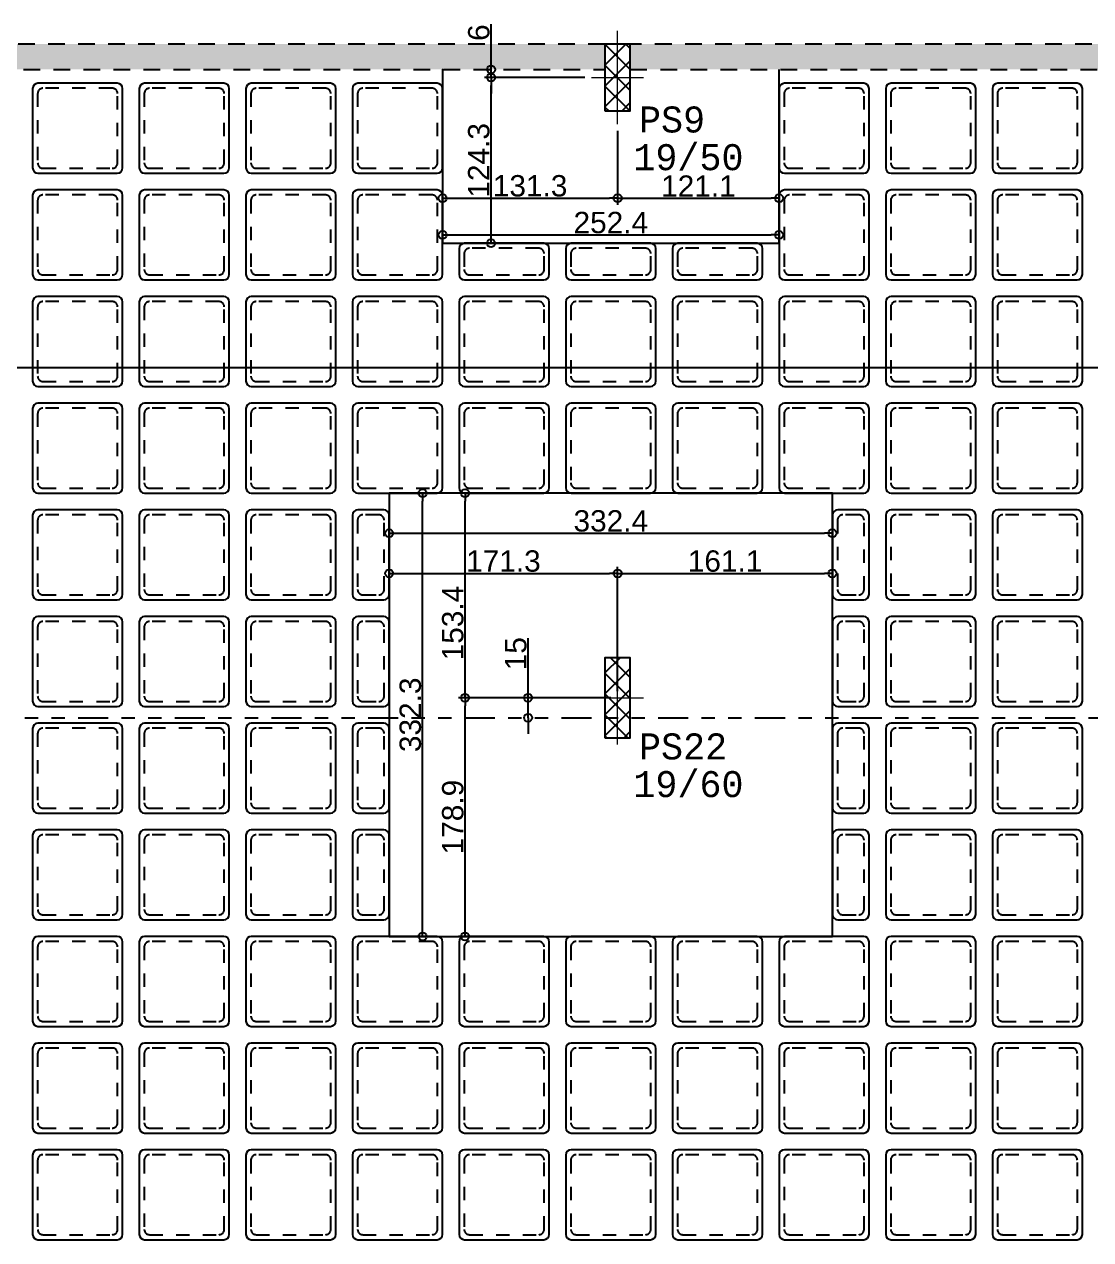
# Model space of a CAD drawing. Header units: millimetres. Extents: x -967 to 563, y -1588 to 506.
# Drawn here: x 80.47 to 88.46, y -235.9 to -226.78 of the extents above; entities that cross this region are included whole.
import ezdxf

# ---------------------------------------------------------------- set-up
doc = ezdxf.new("R2010")
doc.units = ezdxf.units.MM
for name, pattern in [('CYPE_RAYAPUNTOPUNTO', [0.45, 0.225, -0.075, 0, -0.075, 0, -0.075]), ('DASHDOT', [1, 0.5, -0.25, 0, -0.25]), ('ESTILO_TQS_0001', [1, 0.7, -0.3]), ('HIDDEN2', [0.1875, 0.125, -0.0625])]:
    doc.linetypes.add(name, pattern=pattern)
for name, color, linetype in [('1', 5, 'Continuous'), ('12', 4, 'Continuous'), ('208', 13, 'Continuous'), ('251', 5, 'Continuous'), ('252', 153, 'ESTILO_TQS_0001'), ('4', 2, 'Continuous'), ('9', 7, 'Continuous'), ('A_htc_alv', 7, 'Continuous'), ('COTAS', 1, 'Continuous'), ('EIXOS', 8, 'DASHDOT')]:
    doc.layers.add(name, color=color, linetype=linetype)
doc.layers.add('PILAR_EIXOS', color=1, linetype='Continuous', lineweight=0)
doc.styles.add('ARIAL', font='arial.ttf')
doc.styles.add('TQS_LUCIDA_CONSOLE', font='lucon.TTF')
doc.dimstyles.new('AVILLA 100 2', dxfattribs={"dimtxt": 0.16, "dimasz": 0.06, "dimexe": 0.05, "dimexo": 0.05, "dimgap": 0.01, "dimtad": 3, "dimdec": 1, "dimlfac": 100, "dimzin": 9, "dimdsep": 46, "dimtxsty": 'ARIAL', "dimblk": 'ORIGIN', "dimcen": 1.5, "dimclrd": 10, "dimclre": 10, "dimclrt": 7, "dimadec": 0, "dimazin": 0, "dimtfac": 1, "dimtdec": 1, "dimtmove": 0, "dimatfit": 1, "dimfxl": 1, "dimarcsym": 0})
pattern_1 = [(45, (685.15059, -106.08026), (-0.078577241, 0.078577241), []), (135, (685.15059, -106.08026), (-0.078577241, -0.078577241), [])]

# ---------------------------------------------------------------- blocks, each defined once
blk = doc.blocks.new('_VAONER063700637000750007500')
at = {"layer": '251', "color": 8}
for p, q in [((-33.725, 29.725), (-33.725, -29.725)), ((29.725, 33.725), (-29.725, 33.725)), ((33.725, -29.725), (33.725, 29.725)), ((-29.725, -33.725), (29.725, -33.725))]:
    blk.add_line(p, q, dxfattribs=at)
for centre, start, end in [((-29.725, 29.725), 90, 180), ((29.725, 29.725), 0, 90), ((-29.725, -29.725), 180, 270), ((29.725, -29.725), 270, 0)]:
    blk.add_arc(centre, 4, start, end, dxfattribs=at)
at = {"layer": '252', "color": 8}
for p, q in [((25.975, 29.975), (-25.975, 29.975)), ((-29.975, 25.975), (-29.975, -25.975)), ((29.975, -25.975), (29.975, 25.975)), ((-25.975, -29.975), (25.975, -29.975))]:
    blk.add_line(p, q, dxfattribs=at)
for centre, start, end in [((-25.975, 25.975), 90, 180), ((25.975, 25.975), 0, 90), ((-25.975, -25.975), 180, 270), ((25.975, -25.975), 270, 0)]:
    blk.add_arc(centre, 4, start, end, dxfattribs=at)
blk = doc.blocks.new('_VAONER023700637000750007500')
at = {"layer": '251', "color": 8}
for p, q in [((-13.725, 29.725), (-13.725, -29.725)), ((9.725, 33.725), (-9.725, 33.725)), ((13.725, -29.725), (13.725, 29.725)), ((-9.725, -33.725), (9.725, -33.725))]:
    blk.add_line(p, q, dxfattribs=at)
for centre, start, end in [((-9.725, 29.725), 90, 180), ((9.725, 29.725), 0, 90), ((-9.725, -29.725), 180, 270), ((9.725, -29.725), 270, 0)]:
    blk.add_arc(centre, 4, start, end, dxfattribs=at)
at = {"layer": '252', "color": 8}
for p, q in [((5.975, 29.975), (-5.975, 29.975)), ((-9.975, 25.975), (-9.975, -25.975)), ((9.975, -25.975), (9.975, 25.975)), ((-5.975, -29.975), (5.975, -29.975))]:
    blk.add_line(p, q, dxfattribs=at)
for centre, start, end in [((-5.975, 25.975), 90, 180), ((5.975, 25.975), 0, 90), ((-5.975, -25.975), 180, 270), ((5.975, -25.975), 270, 0)]:
    blk.add_arc(centre, 4, start, end, dxfattribs=at)
blk = doc.blocks.new('_VAONER063700237000750007500')
at = {"layer": '251', "color": 8}
for p, q in [((-33.725, 9.725), (-33.725, -9.725)), ((29.725, 13.725), (-29.725, 13.725)), ((33.725, -9.725), (33.725, 9.725)), ((-29.725, -13.725), (29.725, -13.725))]:
    blk.add_line(p, q, dxfattribs=at)
for centre, start, end in [((-29.725, 9.725), 90, 180), ((29.725, 9.725), 0, 90), ((-29.725, -9.725), 180, 270), ((29.725, -9.725), 270, 0)]:
    blk.add_arc(centre, 4, start, end, dxfattribs=at)
at = {"layer": '252', "color": 8}
for p, q in [((25.975, 9.975), (-25.975, 9.975)), ((-29.975, 5.975), (-29.975, -5.975)), ((29.975, -5.975), (29.975, 5.975)), ((-25.975, -9.975), (25.975, -9.975))]:
    blk.add_line(p, q, dxfattribs=at)
for centre, start, end in [((-25.975, 5.975), 90, 180), ((25.975, 5.975), 0, 90), ((-25.975, -5.975), 180, 270), ((25.975, -5.975), 270, 0)]:
    blk.add_arc(centre, 4, start, end, dxfattribs=at)
blk = doc.blocks.new('NERVURADA TÉRREO 1 MODELO 2 (LO) R0')
at = {"layer": '208', "xscale": 0.01, "yscale": 0.01, "zscale": 0.01}
for name, p in [('_VAONER063700637000750007500', (753.0405, -740.7305)), ('_VAONER063700637000750007500', (753.84, -740.7305)), ('_VAONER063700637000750007500', (754.6395, -740.7305)), ('_VAONER063700637000750007500', (755.439, -740.7305)), ('_VAONER063700637000750007500', (758.637, -740.7305)), ('_VAONER063700637000750007500', (759.4365, -740.7305)), ('_VAONER063700637000750007500', (760.236, -740.7305)), ('_VAONER063700637000750007500', (753.0405, -741.53)), ('_VAONER063700637000750007500', (753.84, -741.53)), ('_VAONER063700637000750007500', (754.6395, -741.53)), ('_VAONER063700637000750007500', (755.439, -741.53)), ('_VAONER063700637000750007500', (758.637, -741.53)), ('_VAONER063700637000750007500', (759.4365, -741.53)), ('_VAONER063700637000750007500', (760.236, -741.53)), ('_VAONER063700237000750007500', (756.2385, -741.73)), ('_VAONER063700237000750007500', (757.038, -741.73)), ('_VAONER063700237000750007500', (757.8375, -741.73)), ('_VAONER063700637000750007500', (753.0405, -742.3295)), ('_VAONER063700637000750007500', (753.84, -742.3295)), ('_VAONER063700637000750007500', (754.6395, -742.3295)), ('_VAONER063700637000750007500', (755.439, -742.3295)), ('_VAONER063700637000750007500', (756.2385, -742.3295)), ('_VAONER063700637000750007500', (757.038, -742.3295)), ('_VAONER063700637000750007500', (757.8375, -742.3295)), ('_VAONER063700637000750007500', (758.637, -742.3295)), ('_VAONER063700637000750007500', (759.4365, -742.3295)), ('_VAONER063700637000750007500', (760.236, -742.3295)), ('_VAONER063700637000750007500', (753.0405, -743.129)), ('_VAONER063700637000750007500', (753.84, -743.129)), ('_VAONER063700637000750007500', (754.6395, -743.129)), ('_VAONER063700637000750007500', (755.439, -743.129)), ('_VAONER063700637000750007500', (756.2385, -743.129)), ('_VAONER063700637000750007500', (757.038, -743.129)), ('_VAONER063700637000750007500', (757.8375, -743.129)), ('_VAONER063700637000750007500', (758.637, -743.129)), ('_VAONER063700637000750007500', (759.4365, -743.129)), ('_VAONER063700637000750007500', (760.236, -743.129)), ('_VAONER063700637000750007500', (753.0405, -743.9285)), ('_VAONER063700637000750007500', (753.84, -743.9285)), ('_VAONER063700637000750007500', (754.6395, -743.9285)), ('_VAONER023700637000750007500', (755.239, -743.9285)), ('_VAONER023700637000750007500', (758.837, -743.9285)), ('_VAONER063700637000750007500', (759.4365, -743.9285)), ('_VAONER063700637000750007500', (760.236, -743.9285)), ('_VAONER063700637000750007500', (753.0405, -744.728)), ('_VAONER063700637000750007500', (753.84, -744.728)), ('_VAONER063700637000750007500', (754.6395, -744.728)), ('_VAONER023700637000750007500', (755.239, -744.728)), ('_VAONER023700637000750007500', (758.837, -744.728)), ('_VAONER063700637000750007500', (759.4365, -744.728)), ('_VAONER063700637000750007500', (760.236, -744.728)), ('_VAONER063700637000750007500', (753.0405, -745.5275)), ('_VAONER063700637000750007500', (753.84, -745.5275)), ('_VAONER063700637000750007500', (754.6395, -745.5275)), ('_VAONER023700637000750007500', (755.239, -745.5275)), ('_VAONER023700637000750007500', (758.837, -745.5275)), ('_VAONER063700637000750007500', (759.4365, -745.5275)), ('_VAONER063700637000750007500', (760.236, -745.5275)), ('_VAONER063700637000750007500', (753.0405, -746.327)), ('_VAONER063700637000750007500', (753.84, -746.327)), ('_VAONER063700637000750007500', (754.6395, -746.327)), ('_VAONER023700637000750007500', (755.239, -746.327)), ('_VAONER023700637000750007500', (758.837, -746.327)), ('_VAONER063700637000750007500', (759.4365, -746.327)), ('_VAONER063700637000750007500', (760.236, -746.327)), ('_VAONER063700637000750007500', (753.0405, -747.1265)), ('_VAONER063700637000750007500', (753.84, -747.1265)), ('_VAONER063700637000750007500', (754.6395, -747.1265)), ('_VAONER063700637000750007500', (755.439, -747.1265)), ('_VAONER063700637000750007500', (756.2385, -747.1265)), ('_VAONER063700637000750007500', (757.038, -747.1265)), ('_VAONER063700637000750007500', (757.8375, -747.1265)), ('_VAONER063700637000750007500', (758.637, -747.1265)), ('_VAONER063700637000750007500', (759.4365, -747.1265)), ('_VAONER063700637000750007500', (760.236, -747.1265)), ('_VAONER063700637000750007500', (753.0405, -747.926)), ('_VAONER063700637000750007500', (753.84, -747.926)), ('_VAONER063700637000750007500', (754.6395, -747.926)), ('_VAONER063700637000750007500', (755.439, -747.926)), ('_VAONER063700637000750007500', (756.2385, -747.926)), ('_VAONER063700637000750007500', (757.038, -747.926)), ('_VAONER063700637000750007500', (757.8375, -747.926)), ('_VAONER063700637000750007500', (758.637, -747.926)), ('_VAONER063700637000750007500', (759.4365, -747.926)), ('_VAONER063700637000750007500', (760.236, -747.926)), ('_VAONER063700637000750007500', (753.0405, -748.7255)), ('_VAONER063700637000750007500', (753.84, -748.7255)), ('_VAONER063700637000750007500', (754.6395, -748.7255)), ('_VAONER063700637000750007500', (755.439, -748.7255)), ('_VAONER063700637000750007500', (756.2385, -748.7255)), ('_VAONER063700637000750007500', (757.038, -748.7255)), ('_VAONER063700637000750007500', (757.8375, -748.7255)), ('_VAONER063700637000750007500', (758.637, -748.7255)), ('_VAONER063700637000750007500', (759.4365, -748.7255)), ('_VAONER063700637000750007500', (760.236, -748.7255))]:
    blk.add_blockref(name, p, dxfattribs=at)
blk = doc.blocks.new('Eixos do pilar')
at = {"layer": 'PILAR_EIXOS'}
for p, q in [((0, -0.5), (0, 0.5)), ((-0.5, 0), (0.5, 0))]:
    blk.add_line(p, q, dxfattribs=at)
blk = doc.blocks.new('EIXOS DE OBRA TERREO1')
at = {"layer": 'EIXOS', "linetype": 'CYPE_RAYAPUNTOPUNTO'}
blk.add_line((699.3939, -145.1497), (774.5346, -145.1497), dxfattribs=at)
blk = doc.blocks.new('_Origin')
at = {"color": 0, "linetype": 'ByBlock', "lineweight": -2}
blk.add_line((0, 0), (-1, 0), dxfattribs=at)
blk.add_circle((0, 0), 0.5, dxfattribs=at)
blk = doc.blocks.new('*D686')
at = {"layer": 'COTAS', "color": 10, "linetype": 'ByBlock', "lineweight": -2, "transparency": 16777216}
for p, q in [((866.2642, -572.7704), (866.2642, -573.3253)), ((864.9512, -573.2409), (864.9512, -573.2253)), ((865.0112, -573.2753), (866.2042, -573.2753))]:
    blk.add_line(p, q, dxfattribs=at)
at = {"layer": 'Defpoints', "color": 0, "linetype": 'ByBlock', "transparency": 16777216}
for p in [(866.2642, -572.7204), (864.9512, -573.2909), (866.2642, -573.2753)]:
    blk.add_point(p, dxfattribs=at)
at = {"layer": 'COTAS', "color": 10, "linetype": 'ByBlock', "lineweight": -2, "transparency": 16777216, "xscale": 0.06, "yscale": 0.06, "zscale": 0.06, "rotation": 180}
blk.add_blockref('_Origin', (864.9512, -573.2753), dxfattribs=at)
at = {"layer": 'COTAS', "color": 10, "linetype": 'ByBlock', "lineweight": -2, "transparency": 16777216, "xscale": 0.06, "yscale": 0.06, "zscale": 0.06}
blk.add_blockref('_Origin', (866.2642, -573.2753), dxfattribs=at)
at = {"layer": 'COTAS', "color": 7, "linetype": 'ByBlock', "transparency": 16777216, "insert": (865.6077, -573.1835), "char_height": 0.16, "attachment_point": 5, "style": 'ARIAL'}
blk.add_mtext('131.3', dxfattribs=at)
blk = doc.blocks.new('*D687')
at = {"layer": 'COTAS', "color": 10, "linetype": 'ByBlock', "lineweight": -2, "transparency": 16777216}
for p, q in [((866.2642, -572.7704), (866.2642, -573.3253)), ((866.3242, -573.2753), (867.4147, -573.2753))]:
    blk.add_line(p, q, dxfattribs=at)
at = {"layer": 'Defpoints', "color": 0, "linetype": 'ByBlock', "transparency": 16777216}
for p in [(866.2642, -572.7204), (867.4747, -573.2753), (867.4747, -573.2753)]:
    blk.add_point(p, dxfattribs=at)
at = {"layer": 'COTAS', "color": 10, "linetype": 'ByBlock', "lineweight": -2, "transparency": 16777216, "xscale": 0.06, "yscale": 0.06, "zscale": 0.06, "rotation": 180}
blk.add_blockref('_Origin', (866.2642, -573.2753), dxfattribs=at)
at = {"layer": 'COTAS', "color": 10, "linetype": 'ByBlock', "lineweight": -2, "transparency": 16777216, "xscale": 0.06, "yscale": 0.06, "zscale": 0.06}
blk.add_blockref('_Origin', (867.4747, -573.2753), dxfattribs=at)
at = {"layer": 'COTAS', "color": 7, "linetype": 'ByBlock', "transparency": 16777216, "insert": (866.8695, -573.1849), "char_height": 0.16, "attachment_point": 5, "style": 'ARIAL'}
blk.add_mtext('121.1', dxfattribs=at)
blk = doc.blocks.new('*D688')
at = {"layer": 'COTAS', "color": 10, "linetype": 'ByBlock', "lineweight": -2, "transparency": 16777216}
blk.add_line((865.0112, -573.5506), (867.4147, -573.5506), dxfattribs=at)
at = {"layer": 'Defpoints', "color": 0, "linetype": 'ByBlock', "transparency": 16777216}
for p in [(864.9512, -573.5506), (867.4747, -573.5506), (867.4747, -573.5506)]:
    blk.add_point(p, dxfattribs=at)
at = {"layer": 'COTAS', "color": 10, "linetype": 'ByBlock', "lineweight": -2, "transparency": 16777216, "xscale": 0.06, "yscale": 0.06, "zscale": 0.06, "rotation": 180}
blk.add_blockref('_Origin', (864.9512, -573.5506), dxfattribs=at)
at = {"layer": 'COTAS', "color": 10, "linetype": 'ByBlock', "lineweight": -2, "transparency": 16777216, "xscale": 0.06, "yscale": 0.06, "zscale": 0.06}
blk.add_blockref('_Origin', (867.4747, -573.5506), dxfattribs=at)
at = {"layer": 'COTAS', "color": 7, "linetype": 'ByBlock', "transparency": 16777216, "insert": (866.213, -573.4589), "char_height": 0.16, "attachment_point": 5, "style": 'ARIAL'}
blk.add_mtext('252.4', dxfattribs=at)
blk = doc.blocks.new('*D689')
at = {"layer": 'COTAS', "color": 10, "linetype": 'ByBlock', "lineweight": -2, "transparency": 16777216}
for p, q in [((866.0192, -572.3704), (865.2653, -572.3704)), ((865.3153, -573.5534), (865.3153, -572.4304)), ((865.1143, -573.6134), (865.3653, -573.6134))]:
    blk.add_line(p, q, dxfattribs=at)
at = {"layer": 'Defpoints', "color": 0, "linetype": 'ByBlock', "transparency": 16777216}
for p in [(865.3153, -572.3704), (866.0692, -572.3704), (865.0643, -573.6134)]:
    blk.add_point(p, dxfattribs=at)
at = {"layer": 'COTAS', "color": 10, "linetype": 'ByBlock', "lineweight": -2, "transparency": 16777216, "xscale": 0.06, "yscale": 0.06, "zscale": 0.06}
for p, rotation in [((865.3153, -572.3704), 90), ((865.3153, -573.6134), 270)]:
    blk.add_blockref('_Origin', p, dxfattribs=dict(at, rotation=rotation))
at = {"layer": 'COTAS', "color": 7, "linetype": 'ByBlock', "transparency": 16777216, "insert": (865.2235, -572.9919), "char_height": 0.16, "attachment_point": 5, "rotation": 90, "style": 'ARIAL'}
blk.add_mtext('124.3', dxfattribs=at)
blk = doc.blocks.new('*D690')
at = {"layer": 'COTAS', "color": 10, "linetype": 'ByBlock', "lineweight": -2, "transparency": 16777216}
for p, q in [((865.3153, -572.2504), (865.3153, -571.9718)), ((866.0192, -572.3704), (865.2653, -572.3704)), ((865.3153, -572.3704), (865.3153, -572.3104)), ((865.3153, -572.4304), (865.3153, -572.4904))]:
    blk.add_line(p, q, dxfattribs=at)
at = {"layer": 'Defpoints', "color": 0, "linetype": 'ByBlock', "transparency": 16777216}
for p in [(865.3153, -572.3104), (865.3153, -572.3104), (866.0692, -572.3704)]:
    blk.add_point(p, dxfattribs=at)
at = {"layer": 'COTAS', "color": 10, "linetype": 'ByBlock', "lineweight": -2, "transparency": 16777216, "xscale": 0.06, "yscale": 0.06, "zscale": 0.06}
for p, rotation in [((865.3153, -572.3104), 270), ((865.3153, -572.3704), 90)]:
    blk.add_blockref('_Origin', p, dxfattribs=dict(at, rotation=rotation))
at = {"layer": 'COTAS', "color": 7, "linetype": 'ByBlock', "transparency": 16777216, "insert": (865.2236, -572.0346), "char_height": 0.16, "attachment_point": 5, "rotation": 90, "style": 'ARIAL'}
blk.add_mtext('6', dxfattribs=at)
blk = doc.blocks.new('*D442')
at = {"layer": 'COTAS', "color": 10, "linetype": 'ByBlock', "lineweight": -2, "transparency": 16777216}
for p, q in [((864.6112, -576.0884), (866.2042, -576.0884)), ((866.2642, -576.9704), (866.2642, -576.0384))]:
    blk.add_line(p, q, dxfattribs=at)
at = {"layer": 'Defpoints', "color": 0, "linetype": 'ByBlock', "transparency": 16777216}
for p in [(864.5512, -576.0884), (866.2642, -576.0884), (866.2642, -577.0204)]:
    blk.add_point(p, dxfattribs=at)
at = {"layer": 'COTAS', "color": 10, "linetype": 'ByBlock', "lineweight": -2, "transparency": 16777216, "xscale": 0.06, "yscale": 0.06, "zscale": 0.06, "rotation": 180}
blk.add_blockref('_Origin', (864.5512, -576.0884), dxfattribs=at)
at = {"layer": 'COTAS', "color": 10, "linetype": 'ByBlock', "lineweight": -2, "transparency": 16777216, "xscale": 0.06, "yscale": 0.06, "zscale": 0.06}
blk.add_blockref('_Origin', (866.2642, -576.0884), dxfattribs=at)
at = {"layer": 'COTAS', "color": 7, "linetype": 'ByBlock', "transparency": 16777216, "insert": (865.4077, -575.9966), "char_height": 0.16, "attachment_point": 5, "style": 'ARIAL'}
blk.add_mtext('171.3', dxfattribs=at)
blk = doc.blocks.new('*D443')
at = {"layer": 'COTAS', "color": 10, "linetype": 'ByBlock', "lineweight": -2, "transparency": 16777216}
for p, q in [((866.2642, -576.9704), (866.2642, -576.0384)), ((866.3242, -576.0884), (867.8147, -576.0884))]:
    blk.add_line(p, q, dxfattribs=at)
at = {"layer": 'Defpoints', "color": 0, "linetype": 'ByBlock', "transparency": 16777216}
for p in [(867.8747, -576.0884), (867.8747, -576.0884), (866.2642, -577.0204)]:
    blk.add_point(p, dxfattribs=at)
at = {"layer": 'COTAS', "color": 10, "linetype": 'ByBlock', "lineweight": -2, "transparency": 16777216, "xscale": 0.06, "yscale": 0.06, "zscale": 0.06, "rotation": 180}
blk.add_blockref('_Origin', (866.2642, -576.0884), dxfattribs=at)
at = {"layer": 'COTAS', "color": 10, "linetype": 'ByBlock', "lineweight": -2, "transparency": 16777216, "xscale": 0.06, "yscale": 0.06, "zscale": 0.06}
blk.add_blockref('_Origin', (867.8747, -576.0884), dxfattribs=at)
at = {"layer": 'COTAS', "color": 7, "linetype": 'ByBlock', "transparency": 16777216, "insert": (867.0695, -575.9967), "char_height": 0.16, "attachment_point": 5, "style": 'ARIAL'}
blk.add_mtext('161.1', dxfattribs=at)
blk = doc.blocks.new('*D444')
at = {"layer": 'COTAS', "color": 10, "linetype": 'ByBlock', "lineweight": -2, "transparency": 16777216}
blk.add_line((864.6112, -575.7874), (867.8147, -575.7874), dxfattribs=at)
at = {"layer": 'Defpoints', "color": 0, "linetype": 'ByBlock', "transparency": 16777216}
for p in [(864.5512, -575.7874), (867.8747, -575.7874), (867.8747, -575.7874)]:
    blk.add_point(p, dxfattribs=at)
at = {"layer": 'COTAS', "color": 10, "linetype": 'ByBlock', "lineweight": -2, "transparency": 16777216, "xscale": 0.06, "yscale": 0.06, "zscale": 0.06, "rotation": 180}
blk.add_blockref('_Origin', (864.5512, -575.7874), dxfattribs=at)
at = {"layer": 'COTAS', "color": 10, "linetype": 'ByBlock', "lineweight": -2, "transparency": 16777216, "xscale": 0.06, "yscale": 0.06, "zscale": 0.06}
blk.add_blockref('_Origin', (867.8747, -575.7874), dxfattribs=at)
at = {"layer": 'COTAS', "color": 7, "linetype": 'ByBlock', "transparency": 16777216, "insert": (866.213, -575.6956), "char_height": 0.16, "attachment_point": 5, "style": 'ARIAL'}
blk.add_mtext('332.4', dxfattribs=at)
blk = doc.blocks.new('*D445')
at = {"layer": 'COTAS', "color": 10, "linetype": 'ByBlock', "lineweight": -2, "transparency": 16777216}
for p, q in [((866.0192, -577.0204), (865.0704, -577.0204)), ((865.1204, -578.7499), (865.1204, -577.0804)), ((865.3635, -578.8099), (865.0704, -578.8099))]:
    blk.add_line(p, q, dxfattribs=at)
at = {"layer": 'Defpoints', "color": 0, "linetype": 'ByBlock', "transparency": 16777216}
for p in [(865.1204, -577.0204), (866.0692, -577.0204), (865.4135, -578.8099)]:
    blk.add_point(p, dxfattribs=at)
at = {"layer": 'COTAS', "color": 10, "linetype": 'ByBlock', "lineweight": -2, "transparency": 16777216, "xscale": 0.06, "yscale": 0.06, "zscale": 0.06}
for p, rotation in [((865.1204, -577.0204), 90), ((865.1204, -578.8099), 270)]:
    blk.add_blockref('_Origin', p, dxfattribs=dict(at, rotation=rotation))
at = {"layer": 'COTAS', "color": 7, "linetype": 'ByBlock', "transparency": 16777216, "insert": (865.0287, -577.9151), "char_height": 0.16, "attachment_point": 5, "rotation": 90, "style": 'ARIAL'}
blk.add_mtext('178.9', dxfattribs=at)
blk = doc.blocks.new('*D446')
at = {"layer": 'COTAS', "color": 10, "linetype": 'ByBlock', "lineweight": -2, "transparency": 16777216}
for p, q in [((865.1204, -576.9604), (865.1204, -575.5469)), ((866.0192, -577.0204), (865.0704, -577.0204))]:
    blk.add_line(p, q, dxfattribs=at)
at = {"layer": 'Defpoints', "color": 0, "linetype": 'ByBlock', "transparency": 16777216}
for p in [(865.1204, -575.4869), (865.1204, -575.4869), (866.0692, -577.0204)]:
    blk.add_point(p, dxfattribs=at)
at = {"layer": 'COTAS', "color": 10, "linetype": 'ByBlock', "lineweight": -2, "transparency": 16777216, "xscale": 0.06, "yscale": 0.06, "zscale": 0.06}
for p, rotation in [((865.1204, -575.4869), 90), ((865.1204, -577.0204), 270)]:
    blk.add_blockref('_Origin', p, dxfattribs=dict(at, rotation=rotation))
at = {"layer": 'COTAS', "color": 7, "linetype": 'ByBlock', "transparency": 16777216, "insert": (865.0286, -576.4605), "char_height": 0.16, "attachment_point": 5, "rotation": 90, "style": 'ARIAL'}
blk.add_mtext('153.4', dxfattribs=at)
blk = doc.blocks.new('*D447')
at = {"layer": 'COTAS', "color": 10, "linetype": 'ByBlock', "lineweight": -2, "transparency": 16777216}
for p, q in [((864.664, -575.4869), (864.8521, -575.4869)), ((864.8021, -578.7499), (864.8021, -575.5469)), ((864.664, -578.8099), (864.8521, -578.8099))]:
    blk.add_line(p, q, dxfattribs=at)
at = {"layer": 'Defpoints', "color": 0, "linetype": 'ByBlock', "transparency": 16777216}
for p in [(864.614, -575.4869), (864.8021, -575.4869), (864.614, -578.8099)]:
    blk.add_point(p, dxfattribs=at)
at = {"layer": 'COTAS', "color": 10, "linetype": 'ByBlock', "lineweight": -2, "transparency": 16777216, "xscale": 0.06, "yscale": 0.06, "zscale": 0.06}
for p, rotation in [((864.8021, -575.4869), 90), ((864.8021, -578.8099), 270)]:
    blk.add_blockref('_Origin', p, dxfattribs=dict(at, rotation=rotation))
at = {"layer": 'COTAS', "color": 7, "linetype": 'ByBlock', "transparency": 16777216, "insert": (864.7103, -577.1484), "char_height": 0.16, "attachment_point": 5, "rotation": 90, "style": 'ARIAL'}
blk.add_mtext('332.3', dxfattribs=at)
blk = doc.blocks.new('*D777')
at = {"layer": 'COTAS', "color": 10, "linetype": 'ByBlock', "lineweight": -2, "transparency": 16777216}
blk.add_line((812.9077, -574.5442), (881.9142, -574.5442), dxfattribs=at)
at = {"layer": 'Defpoints', "color": 0, "linetype": 'ByBlock', "transparency": 16777216}
for p in [(812.8477, -574.5442), (881.9742, -574.5442), (881.9742, -574.5442)]:
    blk.add_point(p, dxfattribs=at)
at = {"layer": 'COTAS', "color": 10, "linetype": 'ByBlock', "lineweight": -2, "transparency": 16777216, "xscale": 0.06, "yscale": 0.06, "zscale": 0.06, "rotation": 180}
blk.add_blockref('_Origin', (812.8477, -574.5442), dxfattribs=at)
at = {"layer": 'COTAS', "color": 10, "linetype": 'ByBlock', "lineweight": -2, "transparency": 16777216, "xscale": 0.06, "yscale": 0.06, "zscale": 0.06}
blk.add_blockref('_Origin', (881.9742, -574.5442), dxfattribs=at)
at = {"layer": 'COTAS', "color": 7, "linetype": 'ByBlock', "transparency": 16777216, "insert": (847.411, -574.4525), "char_height": 0.16, "attachment_point": 5, "style": 'ARIAL'}
blk.add_mtext('6912.7', dxfattribs=at)
blk = doc.blocks.new('*D651')
at = {"layer": 'COTAS', "color": 10, "linetype": 'ByBlock', "lineweight": -2, "transparency": 16777216}
for p, q in [((865.5929, -576.9604), (865.5929, -576.5727)), ((866.2143, -577.0204), (865.5429, -577.0204)), ((865.5929, -577.1704), (865.5929, -577.0204)), ((865.5929, -577.2304), (865.5929, -577.2904))]:
    blk.add_line(p, q, dxfattribs=at)
at = {"layer": 'Defpoints', "color": 0, "linetype": 'ByBlock', "transparency": 16777216}
for p in [(866.2643, -577.0204), (865.5929, -577.1704), (865.5929, -577.1704)]:
    blk.add_point(p, dxfattribs=at)
at = {"layer": 'COTAS', "color": 10, "linetype": 'ByBlock', "lineweight": -2, "transparency": 16777216, "xscale": 0.06, "yscale": 0.06, "zscale": 0.06}
for p, rotation in [((865.5929, -577.0204), 270), ((865.5929, -577.1704), 90)]:
    blk.add_blockref('_Origin', p, dxfattribs=dict(at, rotation=rotation))
at = {"layer": 'COTAS', "color": 7, "linetype": 'ByBlock', "transparency": 16777216, "insert": (865.5012, -576.6904), "char_height": 0.16, "attachment_point": 5, "rotation": 90, "style": 'ARIAL'}
blk.add_mtext('15', dxfattribs=at)
blk = doc.blocks.new('COTAS TÉRREO (LO) R0')
at = {"layer": 'COTAS', "linetype": 'ByBlock'}
for base, p1, p2, picture, middle in [((865.3153, -572.3104), (866.0692, -572.3704), (865.3153, -572.3104), '*D690', (865.3153, -572.0346)), ((865.1203789421, -575.4868861131), (866.0692448012, -577.0203861132), (865.1203789421, -575.4868861131), '*D446', (865.1203789421, -576.4604703211)), ((865.5929, -577.1704), (866.2643, -577.0204), (865.5929, -577.1704), '*D651', (865.5929, -576.6904))]:
    dim = blk.add_linear_dim(base=base, p1=p1, p2=p2, angle=90, dimstyle='AVILLA 100 2', dxfattribs=at)
    dim.commit()
    dim.dimension.update_dxf_attribs({"geometry": picture, "text_midpoint": middle, "dimtype": 128})
for base, p1, p2, picture, middle in [((865.3153, -572.3704), (865.0643, -573.6134), (866.0692, -572.3704), '*D689', (865.2235, -572.9919)), ((864.8021, -575.4869), (864.614, -578.8099), (864.614, -575.4869), '*D447', (864.7103, -577.1484)), ((865.1203789421, -577.0203861132), (865.4134948043, -578.8098861131), (866.0692448012, -577.0203861132), '*D445', (865.0286872641, -577.9151361132))]:
    dim = blk.add_linear_dim(base=base, p1=p1, p2=p2, angle=90, dimstyle='AVILLA 100 2', dxfattribs=at)
    dim.commit()
    dim.dimension.update_dxf_attribs({"geometry": picture, "text_midpoint": middle})
for base, p1, p2, picture, middle in [((866.2642, -573.2753), (864.9512, -573.2909), (866.2642, -572.7204), '*D686', (865.6077, -573.1835)), ((867.474744804, -573.275256272), (866.264244801, -572.720386113), (867.474744804, -573.275256272), '*D687', (866.869494803, -573.184928851)), ((867.4747448043, -573.5506361131), (864.9512448043, -573.5506361131), (867.4747448043, -573.5506361131), '*D688', (866.2129948043, -573.4589444351)), ((881.97424, -574.54418), (812.84766, -574.54418), (881.97424, -574.54418), '*D777', (847.41095, -574.45249)), ((867.8747448043, -575.787383747), (864.5512448043, -575.787383747), (867.8747448043, -575.787383747), '*D444', (866.2129948043, -575.6956374987)), ((866.2642, -576.0884), (864.5512, -576.0884), (866.2642, -577.0204), '*D442', (865.4077, -575.9966)), ((867.8747448043, -576.088362456), (866.2642448031, -577.0203861132), (867.8747448043, -576.088362456), '*D443', (867.0694948037, -575.996670778))]:
    dim = blk.add_linear_dim(base=base, p1=p1, p2=p2, dimstyle='AVILLA 100 2', dxfattribs=at)
    dim.commit()
    dim.dimension.update_dxf_attribs({"geometry": picture, "text_midpoint": middle})

msp = doc.modelspace()

# ---------------------------------------------------------------- hatches: boundary and pattern name
at = {"linetype": 'ByBlock'}
h = msp.add_hatch(dxfattribs=at)
h.set_pattern_fill('ANSI37', color=4, scale=0.035)
h.set_pattern_definition(pattern_1)
h.paths.add_polyline_path([(84.8207, -227.4321), (85.0107, -227.4321), (85.0107, -226.9321), (84.8207, -226.9321)])
h = msp.add_hatch(dxfattribs=at)
h.set_pattern_fill('ANSI37', color=4, scale=0.035)
h.set_pattern_definition(pattern_1)
h.paths.add_polyline_path([(84.8207, -232.1321), (85.0107, -232.1321), (85.0107, -231.5321), (84.8207, -231.5321)])
at = {"layer": 'A_htc_alv', "linetype": 'ByBlock', "true_color": 0x93278f}
h = msp.add_hatch(color=217, dxfattribs=at)
h.dxf.hatch_style = 1
h.paths.add_polyline_path([(84.8207, -226.9321), (77.3107, -226.9321), (77.3107, -227.1221), (84.8207, -227.1221)])
h = msp.add_hatch(color=217, dxfattribs=at)
h.dxf.hatch_style = 1
h.paths.add_polyline_path([(92.5207, -226.9321), (85.0107, -226.9321), (85.0107, -227.1221), (92.5207, -227.1221)])

# ---------------------------------------------------------------- linework, layer by layer
at = {"layer": '1', "linetype": 'HIDDEN2'}
for points in [[(84.8207, -226.9321), (77.3107, -226.9321)], [(92.5207, -226.9321), (85.0107, -226.9321)], [(77.3107, -227.1221), (84.8207, -227.1221)], [(85.0107, -227.1221), (92.5207, -227.1221)]]:
    msp.add_lwpolyline(points, dxfattribs=at)
at = {"layer": '1'}
for points in [[(83.6027, -227.1221), (83.6027, -227.1221), (83.6027, -228.4251)], [(83.6027, -228.4251), (86.1262, -228.4251), (86.1262, -227.1221), (86.1262, -227.1221)], [(83.2027, -233.6216), (86.5262, -233.6216), (86.5262, -230.2986), (83.2027, -230.2986), (83.2027, -233.6216)]]:
    msp.add_lwpolyline(points, dxfattribs=at)
at = {"layer": '4'}
for points in [[(84.8207, -227.4321), (85.0107, -227.4321), (85.0107, -226.9321), (84.8207, -226.9321), (84.8207, -227.4321)], [(84.8207, -232.1321), (85.0107, -232.1321), (85.0107, -231.5321), (84.8207, -231.5321), (84.8207, -232.1321)]]:
    msp.add_lwpolyline(points, dxfattribs=at)

# ---------------------------------------------------------------- block references
at = {"color": 9, "linetype": 'ByBlock'}
msp.add_blockref('EIXOS DE OBRA TERREO1', (-672.1735, -86.8324), dxfattribs=at)
at = {"layer": 'COTAS', "color": 6, "linetype": 'ByBlock'}
msp.add_blockref('COTAS TÉRREO (LO) R0', (-781.3485, 345.1883), dxfattribs=at)
at = {"layer": 'COTAS', "color": 40, "linetype": 'ByBlock', "true_color": 0xf8d731}
msp.add_blockref('NERVURADA TÉRREO 1 MODELO 2 (LO) R0', (-672.1735, 513.1676), dxfattribs=at)
at = {"layer": 'PILAR_EIXOS', "xscale": 0.39, "yscale": 0.7}
for p in [(84.9157, -227.1821), (84.9157, -231.8321)]:
    msp.add_blockref('Eixos do pilar', p, dxfattribs=at)

# ---------------------------------------------------------------- texts
at = {"layer": '12', "linetype": 'Continuous', "style": 'TQS_LUCIDA_CONSOLE'}
for s, p in [('19/50', (85.0332, -227.877)), ('19/60', (85.0332, -232.577))]:
    msp.add_text(s, height=0.195, dxfattribs=at).set_placement(p)
at = {"layer": '9', "linetype": 'Continuous', "style": 'TQS_LUCIDA_CONSOLE'}
for s, p in [('PS9', (85.0757, -227.5946)), ('PS22', (85.0757, -232.2946))]:
    msp.add_text(s, height=0.195, dxfattribs=at).set_placement(p)

doc.saveas('drawing.dxf')
